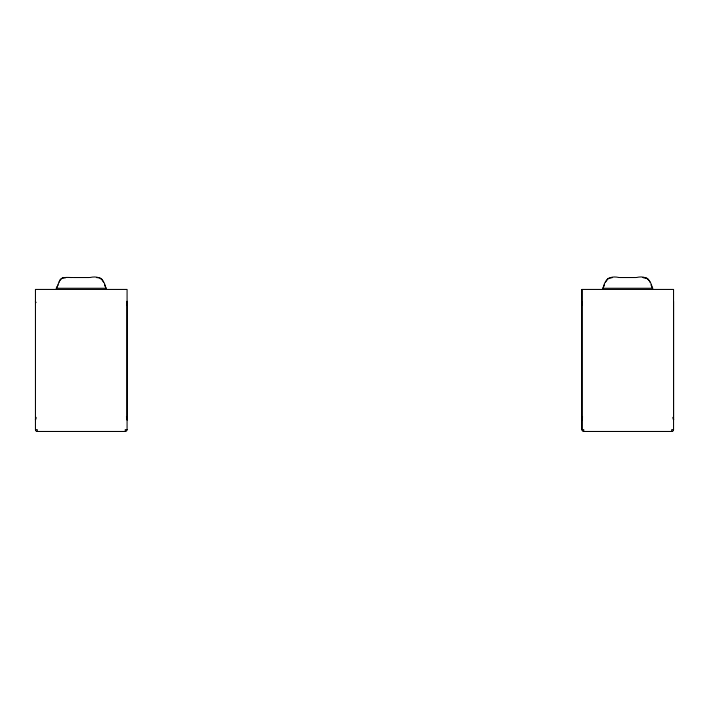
<?xml version="1.0" encoding="UTF-8"?>
<svg xmlns="http://www.w3.org/2000/svg" width="709" height="709" viewBox="0 0 709 709"><rect width="100%" height="100%" fill="white"/><g stroke="black" fill="none" stroke-linecap="round" stroke-linejoin="round"><path stroke-width="1.06" d="M126.548 305.021L127.079 301.352L127.079 419.888L126.548 418.319M581.921 289.44L581.921 429.636A1.835 1.835 0 0 0 583.755 431.471L671.715 431.471A1.835 1.835 0 0 0 673.55 429.636L673.55 289.44L581.921 289.44L581.921 429.636L583.755 429.636L583.755 431.471M673.302 418.691L673.55 419.888L673.55 301.352M127.079 301.352L126.548 303.948M582.452 418.319L581.921 419.888L582.576 416.812M582 419.046L581.921 419.888L582.311 417.3M56.809 287.464C58.856 283.618 59.6 276.732 65.574 277.529L63.526 277.662L65.574 277.529M603.279 287.464C604.954 278.983 610.511 275.509 619.019 277.529M35.663 418.709L35.45 419.888L35.849 417.3L35.45 419.888L35.698 418.691M58.049 284.921L56.738 287.553M604.52 284.921L603.208 287.553M59.086 282.076C60.513 275.934 68.126 277.706 72.548 277.529M605.557 282.076L607.914 278.504L612.346 277.529L611.061 277.547M65.361 277.538L65.875 277.529L65.077 277.538M611.832 277.538L612.346 277.529M65.246 277.538L65.875 277.529M105.987 288.271L106.465 288.262L56.064 288.262L56.552 288.271M652.448 288.271L652.936 288.262L602.535 288.262L603.013 288.271M73.249 277.529L89.281 277.529M89.981 277.529C98.454 275.526 104.09 278.956 105.676 287.464M619.719 277.529L635.751 277.529M636.452 277.529C645.066 275.384 650.534 279.142 652.147 287.464M582.452 305.021L582.054 302.052M35.45 429.636L37.285 429.636L37.285 431.471L125.245 431.471A1.835 1.835 0 0 0 127.079 429.636L127.079 289.44L35.45 289.44L35.45 429.636A1.835 1.835 0 0 0 37.285 431.471M127.079 429.636L125.245 429.636L125.245 431.471M673.55 429.636L671.715 429.636L671.715 431.471M648.407 279.284L646.537 277.972L643.125 277.529L645.474 277.662L643.426 277.529L643.923 277.538M98.976 277.662L96.654 277.529L97.939 277.547M643.125 277.529L643.639 277.538M96.654 277.529L97.168 277.538M100.066 277.972L101.936 279.284L103.443 282.076M35.991 302.646L35.45 301.352L35.592 302.752M652.262 287.553L650.951 284.921M105.792 287.553L104.48 284.921M126.424 416.812L127.079 419.888L126.876 418.709M649.063 280.197L649.914 282.076M127 418.496L126.689 417.3M673.461 419.046L673.55 419.888L673.151 417.3L673.55 419.888M126.84 302.273L126.548 302.734L126.84 302.362"/></g></svg>
